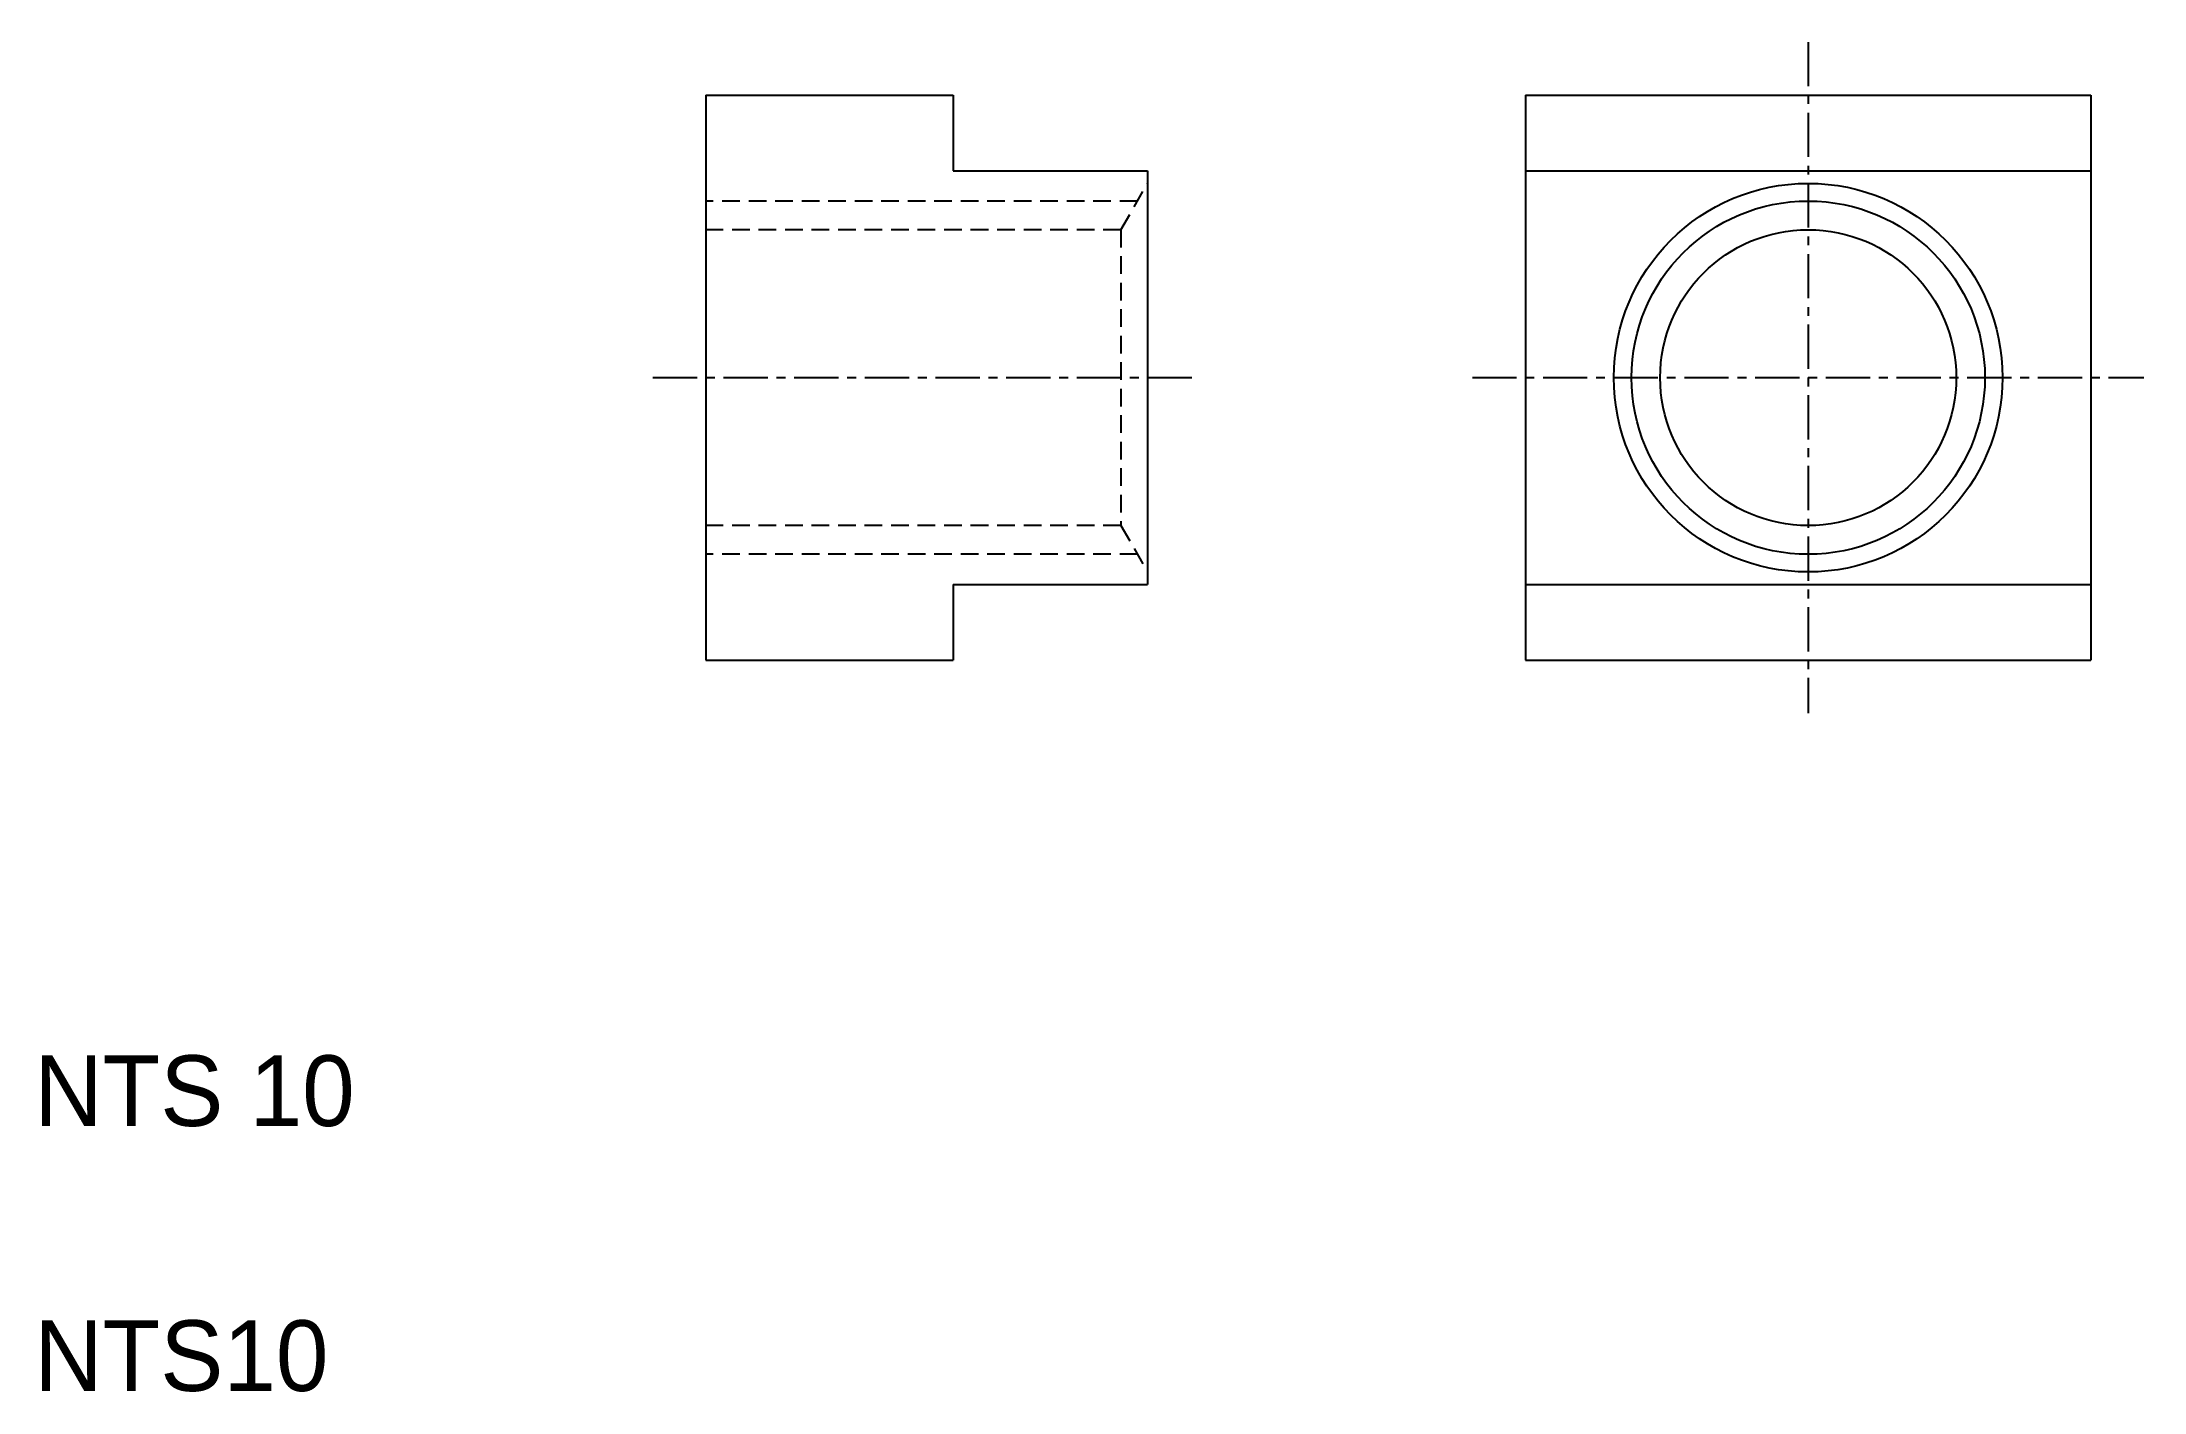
# Model space of a CAD drawing. Extents: x 5.2 to 64.7, y 5 to 43.2.
import ezdxf

# ---------------------------------------------------------------- set-up
doc = ezdxf.new("R2010")
doc.units = 0
doc.linetypes.add('CENTER', pattern=[2, 1.25, -0.25, 0.25, -0.25])
doc.linetypes.add('DASHED', pattern=[0.75, 0.5, -0.25])
doc.layers.get('0').update_dxf_attribs({"linetype": 'CONTINUOUS'})
doc.layers.add('CENTER', color=1, linetype='CENTER')

msp = doc.modelspace()

# ---------------------------------------------------------------- linework, layer by layer
at = {"color": 7, "linetype": 'CONTINUOUS'}
for p, q in [((24.001, 41.682), (24.001, 25.682)), ((24.001, 41.682), (31.001, 41.682)), ((31.001, 41.682), (31.001, 39.532)), ((47.191, 41.682), (47.191, 25.682)), ((47.191, 41.682), (63.191, 41.682)), ((63.191, 41.682), (63.191, 25.682)), ((31.001, 39.532), (36.501, 39.532)), ((36.501, 39.532), (36.501, 27.832)), ((47.191, 39.532), (63.191, 39.532)), ((31.001, 27.832), (36.501, 27.832)), ((31.001, 27.832), (31.001, 25.682)), ((47.191, 27.832), (63.191, 27.832)), ((24.001, 25.682), (31.001, 25.682)), ((47.191, 25.682), (63.191, 25.682))]:
    msp.add_line(p, q, dxfattribs=at)
at = {"color": 3, "linetype": 'DASHED'}
for p, q in [((36.213, 38.682), (24.001, 38.682)), ((35.744, 37.87), (36.501, 39.182)), ((35.744, 37.87), (24.001, 37.87)), ((24.001, 37.682), (24.001, 37.682)), ((35.744, 37.87), (35.744, 29.494)), ((24.001, 33.682), (24.002, 33.682)), ((35.744, 29.494), (24.001, 29.494)), ((35.744, 29.494), (36.501, 28.182)), ((36.213, 28.682), (24.001, 28.682))]:
    msp.add_line(p, q, dxfattribs=at)
at = {"color": 7, "linetype": 'CONTINUOUS'}
for radius in [5.5, 4.188]:
    msp.add_circle((55.191, 33.682), radius, dxfattribs=at)
at = {"color": 3, "linetype": 'CONTINUOUS'}
msp.add_circle((55.191, 33.682), 5, dxfattribs=at)
at = {"layer": 'CENTER', "color": 1, "linetype": 'CENTER'}
for p, q in [((55.191, 43.182), (55.191, 24.182)), ((22.501, 33.682), (38.001, 33.682)), ((45.691, 33.682), (64.691, 33.682))]:
    msp.add_line(p, q, dxfattribs=at)

# ---------------------------------------------------------------- texts
at = {"color": 7, "linetype": 'CONTINUOUS'}
for s, p in [('NTS 10', (5, 12.5)), ('NTS10', (5, 5))]:
    msp.add_text(s, height=2, dxfattribs=at).set_placement(p)

doc.saveas('drawing.dxf')
